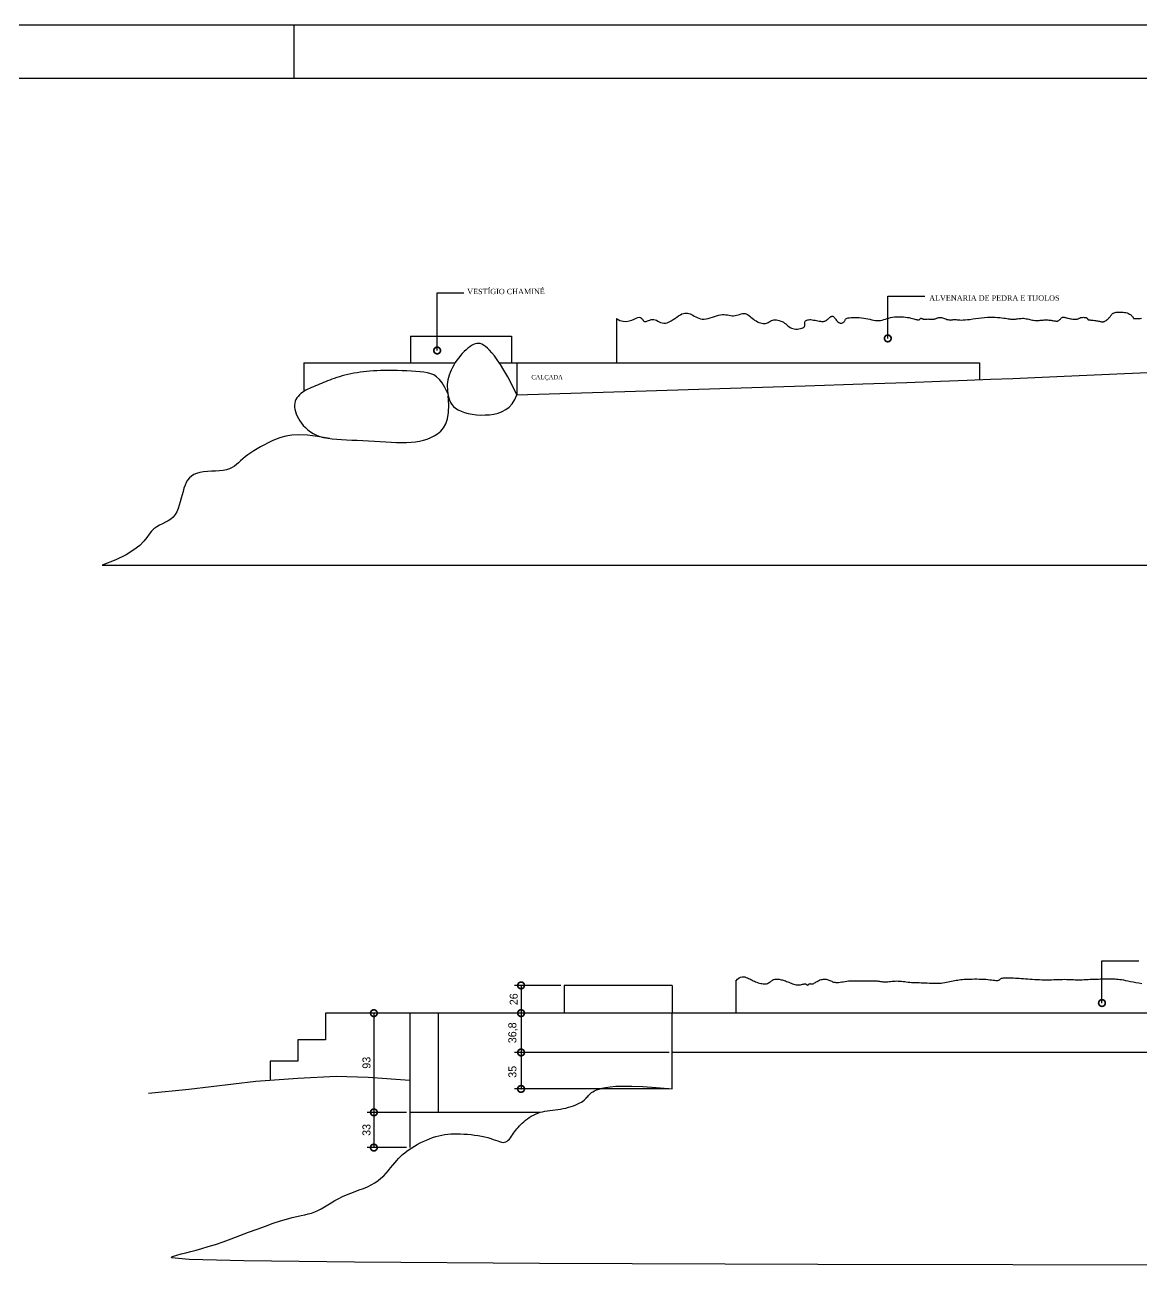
# Model space of a CAD drawing. Extents: x -1402 to -561, y 2245 to 2839.
# Drawn here: x -981.8 to -772.6, y 2606.8 to 2839.3 of the extents above; entities that cross this region are included whole.
import ezdxf

# ---------------------------------------------------------------- set-up
doc = ezdxf.new("R2010")
doc.units = 0
doc.layers.get('0').update_dxf_attribs({"linetype": 'CONTINUOUS'})
doc.layers.get('DEFPOINTS').update_dxf_attribs({"linetype": 'CONTINUOUS'})
for name, color, linetype in [('COTAS', 1, 'CONTINUOUS'), ('MARGEXT', 2, 'CONTINUOUS'), ('MARGINT', 6, 'CONTINUOUS'), ('PAREDE', 7, 'CONTINUOUS'), ('PASSEIO', 1, 'CONTINUOUS'), ('TEXT1', 3, 'CONTINUOUS')]:
    doc.layers.add(name, color=color, linetype=linetype)
doc.dimstyles.get("Standard").update_dxf_attribs({"dimscale": 0, "dimtxt": 1.5, "dimasz": 2.5, "dimexe": 1.25, "dimexo": 0.625, "dimtad": 1, "dimdec": 1, "dimlfac": 5, "dimdsep": 46, "dimlunit": 6, "dimtxsty": 'STANDARD', "dimblk1": 'DOTSMALL', "dimblk2": 'DOTSMALL', "dimsah": 1, "dimcen": 2.5, "dimadec": 0, "dimazin": 0, "dimtfac": 1, "dimtdec": 1, "dimtmove": 0, "dimatfit": 3, "dimldrblk": 'DOTSMALL', "dimfxl": 1, "dimtolj": 1, "dimtzin": 0, "dimarcsym": 0})

# ---------------------------------------------------------------- blocks, each defined once
blk = doc.blocks.new('_DOTSMALL')
at = {"color": 0, "linetype": 'ByBlock', "const_width": 0.5}
blk.add_lwpolyline([(-0.0625, 0, 1), (0.0625, 0, 1)], format="xyb", close=True, dxfattribs=at)
blk = doc.blocks.new('*D77')
at = {"color": 0, "linetype": 'ByBlock'}
for p, q in [((-851.47, 2730.58), (-860.15, 2730.58)), ((-858.9, 2730.58), (-858.9, 2725.38)), ((-851.47, 2725.38), (-860.15, 2725.38))]:
    blk.add_line(p, q, dxfattribs=at)
at = {"layer": 'DEFPOINTS', "color": 0, "linetype": 'ByBlock'}
for p in [(-850.85, 2730.58), (-858.9, 2725.38), (-850.85, 2725.38)]:
    blk.add_point(p, dxfattribs=at)
at = {"color": 0, "linetype": 'ByBlock', "xscale": 2.5, "yscale": 2.5, "zscale": 2.5}
for p, rotation in [((-858.9, 2730.58), 90), ((-858.9, 2725.38), 270)]:
    blk.add_blockref('_DOTSMALL', p, dxfattribs=dict(at, rotation=rotation))
at = {"color": 0, "linetype": 'ByBlock', "insert": (-860.27, 2727.98), "char_height": 1.5, "attachment_point": 5, "rotation": 90}
blk.add_mtext('\\A1;26', dxfattribs=at)
blk = doc.blocks.new('*D78')
at = {"color": 0, "linetype": 'ByBlock'}
for p, q in [((-851.47, 2725.38), (-860.15, 2725.38)), ((-858.9, 2725.38), (-858.9, 2718.01)), ((-831.17, 2718.01), (-860.15, 2718.01))]:
    blk.add_line(p, q, dxfattribs=at)
at = {"layer": 'DEFPOINTS', "color": 0, "linetype": 'ByBlock'}
for p in [(-850.85, 2725.38), (-858.9, 2718.01), (-830.55, 2718.01)]:
    blk.add_point(p, dxfattribs=at)
at = {"color": 0, "linetype": 'ByBlock', "xscale": 2.5, "yscale": 2.5, "zscale": 2.5}
for p, rotation in [((-858.9, 2725.38), 90), ((-858.9, 2718.01), 270)]:
    blk.add_blockref('_DOTSMALL', p, dxfattribs=dict(at, rotation=rotation))
at = {"color": 0, "linetype": 'ByBlock', "insert": (-860.4, 2721.69), "char_height": 1.5, "attachment_point": 5, "rotation": 90}
blk.add_mtext('\\A1;36,8', dxfattribs=at)
blk = doc.blocks.new('*D82')
at = {"color": 0, "linetype": 'ByBlock'}
for p, q in [((-880.37, 2725.38), (-887.74, 2725.38)), ((-886.49, 2725.38), (-886.49, 2706.78)), ((-880.37, 2706.78), (-887.74, 2706.78))]:
    blk.add_line(p, q, dxfattribs=at)
at = {"layer": 'DEFPOINTS', "color": 0, "linetype": 'ByBlock'}
for p in [(-879.75, 2725.38), (-886.49, 2706.78), (-879.75, 2706.78)]:
    blk.add_point(p, dxfattribs=at)
at = {"color": 0, "linetype": 'ByBlock', "xscale": 2.5, "yscale": 2.5, "zscale": 2.5}
for p, rotation in [((-886.49, 2725.38), 90), ((-886.49, 2706.78), 270)]:
    blk.add_blockref('_DOTSMALL', p, dxfattribs=dict(at, rotation=rotation))
at = {"color": 0, "linetype": 'ByBlock', "insert": (-887.87, 2716.08), "char_height": 1.5, "attachment_point": 5, "rotation": 90}
blk.add_mtext('\\A1;93', dxfattribs=at)
blk = doc.blocks.new('*D83')
at = {"color": 0, "linetype": 'ByBlock'}
for p, q in [((-880.37, 2706.78), (-887.74, 2706.78)), ((-886.49, 2706.78), (-886.49, 2700.18)), ((-880.37, 2700.18), (-887.74, 2700.18))]:
    blk.add_line(p, q, dxfattribs=at)
at = {"layer": 'DEFPOINTS', "color": 0, "linetype": 'ByBlock'}
for p in [(-879.75, 2706.78), (-886.49, 2700.18), (-879.75, 2700.18)]:
    blk.add_point(p, dxfattribs=at)
at = {"color": 0, "linetype": 'ByBlock', "xscale": 2.5, "yscale": 2.5, "zscale": 2.5}
for p, rotation in [((-886.49, 2706.78), 90), ((-886.49, 2700.18), 270)]:
    blk.add_blockref('_DOTSMALL', p, dxfattribs=dict(at, rotation=rotation))
at = {"color": 0, "linetype": 'ByBlock', "insert": (-887.87, 2703.48), "char_height": 1.5, "attachment_point": 5, "rotation": 90}
blk.add_mtext('\\A1;33', dxfattribs=at)

msp = doc.modelspace()

# ---------------------------------------------------------------- linework, layer by layer
at = {"layer": 'COTAS', "linetype": 'ByBlock'}
for p, q in [((-861.075, 2646.638), (-890.047, 2646.638)), ((-888.797, 2646.638), (-888.797, 2639.806)), ((-861.075, 2639.806), (-890.047, 2639.806))]:
    msp.add_line(p, q, dxfattribs=at)
at = {"layer": 'COTAS', "color": 4}
msp.add_lwpolyline([(-860.45, 2646.638), (-860.45, 2654.006)], dxfattribs=at)
at = {"layer": 'COTAS', "linetype": 'ByBlock'}
msp.add_point((-888.797, 2639.806), dxfattribs=at)
at = {"layer": 'DEFPOINTS', "color": 0, "linetype": 'ByBlock'}
for p in [(-860.45, 2646.638), (-860.45, 2639.806)]:
    msp.add_point(p, dxfattribs=at)
at = {"layer": 'MARGEXT'}
for p, q in [((-1402.319, 2839.286), (-561.319, 2839.286)), ((-931.319, 2829.286), (-931.319, 2839.286))]:
    msp.add_line(p, q, dxfattribs=at)
at = {"layer": 'MARGINT'}
msp.add_line((-1377.319, 2829.286), (-571.319, 2829.286), dxfattribs=at)
at = {"layer": 'PAREDE', "color": 5}
for p, q in [((-870.909, 2784.244), (-870.909, 2775.944)), ((-860.45, 2659.206), (-880.75, 2659.206))]:
    msp.add_line(p, q, dxfattribs=at)
at = {"layer": 'PAREDE', "color": 4}
for p, q in [((-909.65, 2654.006), (-909.65, 2628.806)), ((-904.35, 2654.006), (-904.35, 2635.406))]:
    msp.add_line(p, q, dxfattribs=at)
at = {"layer": 'PAREDE', "color": 3}
for p, q in [((-930.628, 2641.73), (-938.518, 2641.167)), ((-923.489, 2642.105), (-930.628, 2641.73)), ((-917.478, 2641.917), (-923.489, 2642.105)), ((-909.65, 2641.355), (-917.478, 2641.917)), ((-951.105, 2639.666), (-958.62, 2638.915)), ((-938.518, 2641.167), (-951.105, 2639.666))]:
    msp.add_line(p, q, dxfattribs=at)
at = {"layer": 'PAREDE', "color": 5}
for points in [[(-870.909, 2784.244), (-870.278, 2783.878), (-869.672, 2783.706), (-869.098, 2783.688), (-868.562, 2783.781), (-868.068, 2783.943), (-867.623, 2784.133), (-867.233, 2784.309), (-866.904, 2784.429), (-866.638, 2784.461), (-866.427, 2784.417), (-866.259, 2784.316), (-866.122, 2784.179), (-866.005, 2784.026), (-865.895, 2783.878), (-865.782, 2783.756), (-865.653, 2783.679), (-865.499, 2783.663), (-865.321, 2783.697), (-865.123, 2783.765), (-864.908, 2783.851), (-864.679, 2783.939), (-864.439, 2784.013), (-864.193, 2784.057), (-863.943, 2784.054), (-863.693, 2783.994), (-863.44, 2783.89), (-863.182, 2783.76), (-862.917, 2783.622), (-862.642, 2783.493), (-862.354, 2783.392), (-862.053, 2783.337), (-861.734, 2783.346), (-861.396, 2783.431), (-861.045, 2783.581), (-860.685, 2783.781), (-860.321, 2784.012), (-859.959, 2784.259), (-859.605, 2784.505), (-859.264, 2784.734), (-858.94, 2784.928), (-858.638, 2785.075), (-858.356, 2785.175), (-858.09, 2785.231), (-857.835, 2785.246), (-857.588, 2785.224), (-857.345, 2785.169), (-857.102, 2785.083), (-856.855, 2784.97), (-856.601, 2784.835), (-856.337, 2784.687), (-856.063, 2784.536), (-855.776, 2784.392), (-855.476, 2784.266), (-855.161, 2784.168), (-854.829, 2784.107), (-854.478, 2784.095), (-854.11, 2784.138), (-853.727, 2784.226), (-853.334, 2784.345), (-852.936, 2784.483), (-852.539, 2784.625), (-852.147, 2784.759), (-851.765, 2784.871), (-851.397, 2784.947), (-851.049, 2784.978), (-850.718, 2784.971), (-850.402, 2784.937), (-850.098, 2784.888), (-849.803, 2784.833), (-849.515, 2784.785), (-849.232, 2784.755), (-848.951, 2784.752), (-848.669, 2784.786), (-848.388, 2784.847), (-848.11, 2784.925), (-847.836, 2785.008), (-847.567, 2785.083), (-847.305, 2785.141), (-847.053, 2785.169), (-846.811, 2785.155), (-846.58, 2785.092), (-846.358, 2784.985), (-846.141, 2784.843), (-845.926, 2784.676), (-845.709, 2784.491), (-845.487, 2784.299), (-845.256, 2784.109), (-845.014, 2783.929), (-844.756, 2783.767), (-844.489, 2783.626), (-844.217, 2783.508), (-843.945, 2783.413), (-843.679, 2783.344), (-843.424, 2783.302), (-843.186, 2783.288), (-842.97, 2783.304), (-842.78, 2783.35), (-842.609, 2783.419), (-842.453, 2783.505), (-842.303, 2783.601), (-842.154, 2783.698), (-841.997, 2783.79), (-841.827, 2783.87), (-841.636, 2783.929), (-841.42, 2783.962), (-841.183, 2783.969), (-840.93, 2783.951), (-840.667, 2783.908), (-840.4, 2783.842), (-840.135, 2783.753), (-839.878, 2783.643), (-839.635, 2783.512), (-839.409, 2783.363), (-839.197, 2783.201), (-838.993, 2783.034), (-838.79, 2782.867), (-838.584, 2782.708), (-838.368, 2782.564), (-838.137, 2782.441), (-837.883, 2782.346), (-837.606, 2782.285), (-837.311, 2782.256), (-837.011, 2782.257), (-836.716, 2782.284), (-836.436, 2782.334), (-836.183, 2782.405), (-835.967, 2782.493), (-835.799, 2782.596), (-835.685, 2782.711), (-835.62, 2782.834), (-835.59, 2782.964), (-835.585, 2783.096), (-835.594, 2783.228), (-835.605, 2783.358), (-835.608, 2783.481), (-835.59, 2783.596), (-835.544, 2783.699), (-835.467, 2783.79), (-835.362, 2783.867), (-835.231, 2783.929), (-835.073, 2783.976), (-834.892, 2784.006), (-834.689, 2784.018), (-834.464, 2784.012), (-834.221, 2783.988), (-833.964, 2783.948), (-833.699, 2783.899), (-833.432, 2783.846), (-833.17, 2783.792), (-832.916, 2783.743), (-832.679, 2783.704), (-832.463, 2783.679), (-832.273, 2783.673), (-832.107, 2783.684), (-831.961, 2783.711), (-831.832, 2783.752), (-831.717, 2783.804), (-831.613, 2783.866), (-831.515, 2783.936), (-831.421, 2784.012), (-831.327, 2784.092), (-831.234, 2784.174), (-831.141, 2784.255), (-831.051, 2784.335), (-830.962, 2784.411), (-830.875, 2784.481), (-830.792, 2784.543), (-830.712, 2784.595), (-830.635, 2784.636), (-830.561, 2784.663), (-830.488, 2784.674), (-830.415, 2784.668), (-830.339, 2784.642), (-830.26, 2784.595), (-830.176, 2784.525), (-830.086, 2784.429), (-829.989, 2784.307), (-829.884, 2784.166), (-829.772, 2784.015), (-829.654, 2783.861), (-829.53, 2783.713), (-829.4, 2783.579), (-829.266, 2783.468), (-829.127, 2783.387), (-828.985, 2783.344), (-828.843, 2783.334), (-828.703, 2783.354), (-828.57, 2783.398), (-828.446, 2783.461), (-828.336, 2783.54), (-828.242, 2783.628), (-828.168, 2783.721), (-828.116, 2783.814), (-828.076, 2783.906), (-828.038, 2783.995), (-827.991, 2784.08), (-827.925, 2784.159), (-827.828, 2784.23), (-827.691, 2784.293), (-827.501, 2784.345), (-827.253, 2784.386), (-826.951, 2784.415), (-826.607, 2784.431), (-826.229, 2784.434), (-825.828, 2784.423), (-825.414, 2784.398), (-824.995, 2784.358), (-824.582, 2784.304), (-824.184, 2784.234), (-823.799, 2784.156), (-823.429, 2784.075), (-823.071, 2783.997), (-822.725, 2783.928), (-822.39, 2783.876), (-822.064, 2783.846), (-821.747, 2783.846), (-821.438, 2783.878), (-821.132, 2783.937), (-820.827, 2784.018), (-820.517, 2784.111), (-820.2, 2784.21), (-819.871, 2784.308), (-819.526, 2784.397), (-819.162, 2784.47), (-818.776, 2784.521), (-818.374, 2784.551), (-817.964, 2784.561), (-817.551, 2784.554), (-817.145, 2784.53), (-816.752, 2784.494), (-816.38, 2784.445), (-816.035, 2784.387), (-815.724, 2784.321), (-815.446, 2784.252), (-815.199, 2784.182), (-814.982, 2784.116), (-814.792, 2784.058), (-814.628, 2784.012), (-814.487, 2783.982), (-814.367, 2783.971), (-814.267, 2783.981), (-814.183, 2784.01), (-814.113, 2784.052), (-814.054, 2784.101), (-814.003, 2784.152), (-813.957, 2784.199), (-813.912, 2784.238), (-813.867, 2784.262), (-813.818, 2784.269), (-813.765, 2784.259), (-813.708, 2784.239), (-813.648, 2784.21), (-813.583, 2784.177), (-813.515, 2784.145), (-813.442, 2784.116), (-813.366, 2784.095), (-813.286, 2784.085), (-813.201, 2784.084), (-813.11, 2784.09), (-813.012, 2784.101), (-812.906, 2784.113), (-812.792, 2784.125), (-812.667, 2784.134), (-812.532, 2784.137), (-812.386, 2784.134), (-812.231, 2784.125), (-812.071, 2784.115), (-811.907, 2784.106), (-811.743, 2784.101), (-811.582, 2784.102), (-811.428, 2784.113), (-811.281, 2784.137), (-811.146, 2784.175), (-811.018, 2784.224), (-810.894, 2784.277), (-810.771, 2784.33), (-810.643, 2784.377), (-810.507, 2784.412), (-810.36, 2784.431), (-810.197, 2784.429), (-810.016, 2784.4), (-809.821, 2784.351), (-809.615, 2784.287), (-809.405, 2784.215), (-809.195, 2784.141), (-808.989, 2784.071), (-808.794, 2784.012), (-808.613, 2783.971), (-808.45, 2783.95), (-808.303, 2783.948), (-808.167, 2783.96), (-808.04, 2783.981), (-807.916, 2784.005), (-807.792, 2784.029), (-807.664, 2784.047), (-807.529, 2784.054), (-807.381, 2784.047), (-807.217, 2784.029), (-807.03, 2784.005), (-806.815, 2783.981), (-806.567, 2783.96), (-806.28, 2783.948), (-805.949, 2783.95), (-805.569, 2783.971), (-805.137, 2784.012), (-804.66, 2784.072), (-804.147, 2784.143), (-803.609, 2784.22), (-803.056, 2784.298), (-802.497, 2784.369), (-801.941, 2784.428), (-801.4, 2784.47), (-800.88, 2784.49), (-800.385, 2784.49), (-799.917, 2784.474), (-799.476, 2784.444), (-799.065, 2784.405), (-798.685, 2784.359), (-798.337, 2784.31), (-798.022, 2784.262), (-797.742, 2784.217), (-797.491, 2784.177), (-797.265, 2784.143), (-797.058, 2784.116), (-796.864, 2784.097), (-796.679, 2784.086), (-796.497, 2784.086), (-796.313, 2784.095), (-796.121, 2784.116), (-795.922, 2784.145), (-795.717, 2784.177), (-795.505, 2784.21), (-795.287, 2784.239), (-795.064, 2784.259), (-794.836, 2784.269), (-794.603, 2784.262), (-794.367, 2784.237), (-794.128, 2784.198), (-793.888, 2784.147), (-793.649, 2784.09), (-793.412, 2784.031), (-793.178, 2783.975), (-792.949, 2783.926), (-792.727, 2783.887), (-792.512, 2783.863), (-792.303, 2783.853), (-792.101, 2783.853), (-791.903, 2783.861), (-791.71, 2783.875), (-791.519, 2783.893), (-791.33, 2783.912), (-791.142, 2783.929), (-790.955, 2783.943), (-790.768, 2783.952), (-790.584, 2783.958), (-790.402, 2783.96), (-790.224, 2783.958), (-790.052, 2783.952), (-789.885, 2783.943), (-789.725, 2783.929), (-789.572, 2783.911), (-789.427, 2783.891), (-789.289, 2783.869), (-789.157, 2783.846), (-789.03, 2783.822), (-788.91, 2783.8), (-788.794, 2783.78), (-788.682, 2783.762), (-788.575, 2783.749), (-788.471, 2783.741), (-788.371, 2783.74), (-788.276, 2783.747), (-788.184, 2783.764), (-788.096, 2783.792), (-788.012, 2783.832), (-787.932, 2783.887), (-787.855, 2783.957), (-787.781, 2784.037), (-787.708, 2784.123), (-787.635, 2784.21), (-787.559, 2784.293), (-787.48, 2784.367), (-787.396, 2784.428), (-787.306, 2784.47), (-787.208, 2784.49), (-787.102, 2784.49), (-786.985, 2784.474), (-786.858, 2784.444), (-786.719, 2784.405), (-786.567, 2784.359), (-786.402, 2784.31), (-786.222, 2784.262), (-786.028, 2784.217), (-785.823, 2784.177), (-785.613, 2784.143), (-785.404, 2784.116), (-785.201, 2784.097), (-785.008, 2784.086), (-784.833, 2784.086), (-784.679, 2784.095), (-784.551, 2784.117), (-784.445, 2784.147), (-784.354, 2784.184), (-784.273, 2784.226), (-784.196, 2784.269), (-784.117, 2784.312), (-784.03, 2784.352), (-783.929, 2784.387), (-783.811, 2784.414), (-783.678, 2784.434), (-783.537, 2784.446), (-783.392, 2784.449), (-783.249, 2784.446), (-783.114, 2784.434), (-782.991, 2784.414), (-782.886, 2784.387), (-782.804, 2784.352), (-782.741, 2784.312), (-782.693, 2784.267), (-782.657, 2784.22), (-782.629, 2784.174), (-782.605, 2784.129), (-782.581, 2784.089), (-782.553, 2784.054), (-782.517, 2784.026), (-782.472, 2784.005), (-782.415, 2783.989), (-782.344, 2783.976), (-782.258, 2783.965), (-782.154, 2783.954), (-782.031, 2783.943), (-781.886, 2783.929), (-781.719, 2783.911), (-781.534, 2783.89), (-781.338, 2783.867), (-781.135, 2783.84), (-780.933, 2783.812), (-780.737, 2783.782), (-780.552, 2783.752), (-780.385, 2783.721), (-780.239, 2783.69), (-780.114, 2783.661), (-780.004, 2783.636), (-779.905, 2783.617), (-779.815, 2783.605), (-779.728, 2783.603), (-779.641, 2783.614), (-779.551, 2783.637), (-779.453, 2783.676), (-779.35, 2783.728), (-779.243, 2783.793), (-779.134, 2783.866), (-779.025, 2783.948), (-778.918, 2784.036), (-778.814, 2784.127), (-778.717, 2784.22), (-778.627, 2784.314), (-778.544, 2784.407), (-778.466, 2784.499), (-778.394, 2784.59), (-778.325, 2784.679), (-778.26, 2784.765), (-778.196, 2784.848), (-778.133, 2784.928), (-778.07, 2785.004), (-778.002, 2785.076), (-777.926, 2785.143), (-777.836, 2785.204), (-777.729, 2785.26), (-777.6, 2785.309), (-777.444, 2785.352), (-777.258, 2785.387), (-777.038, 2785.414), (-776.791, 2785.431), (-776.525, 2785.439), (-776.246, 2785.433), (-775.964, 2785.415), (-775.686, 2785.381), (-775.42, 2785.33), (-775.173, 2785.262), (-774.952, 2785.175), (-774.757, 2785.073), (-774.588, 2784.961), (-774.443, 2784.845), (-774.322, 2784.729), (-774.223, 2784.617), (-774.145, 2784.516), (-774.089, 2784.429), (-774.051, 2784.36), (-774.026, 2784.308), (-774.009, 2784.271), (-773.995, 2784.246), (-773.976, 2784.231), (-773.948, 2784.224), (-773.904, 2784.221), (-773.838, 2784.22), (-773.747, 2784.22), (-773.63, 2784.221), (-773.49, 2784.223), (-773.328, 2784.226), (-773.146, 2784.231), (-772.947, 2784.238), (-772.733, 2784.248), (-772.504, 2784.262)], [(-909.509, 2780.944), (-909.509, 2775.944)], [(-909.509, 2780.944), (-890.609, 2780.944)], [(-890.609, 2780.944), (-890.609, 2775.944)], [(-848.55, 2660.006), (-848.238, 2660.364), (-847.94, 2660.612), (-847.654, 2660.763), (-847.38, 2660.834), (-847.117, 2660.84), (-846.863, 2660.796), (-846.618, 2660.717), (-846.382, 2660.62), (-846.153, 2660.517), (-845.929, 2660.411), (-845.708, 2660.305), (-845.49, 2660.199), (-845.271, 2660.094), (-845.051, 2659.993), (-844.827, 2659.897), (-844.598, 2659.806), (-844.362, 2659.723), (-844.122, 2659.65), (-843.881, 2659.588), (-843.643, 2659.54), (-843.41, 2659.509), (-843.185, 2659.496), (-842.973, 2659.504), (-842.775, 2659.535), (-842.595, 2659.591), (-842.43, 2659.666), (-842.277, 2659.756), (-842.135, 2659.855), (-842, 2659.957), (-841.87, 2660.058), (-841.741, 2660.152), (-841.612, 2660.233), (-841.479, 2660.296), (-841.342, 2660.343), (-841.2, 2660.375), (-841.054, 2660.392), (-840.902, 2660.397), (-840.744, 2660.391), (-840.58, 2660.374), (-840.409, 2660.349), (-840.231, 2660.316), (-840.046, 2660.276), (-839.855, 2660.229), (-839.658, 2660.174), (-839.455, 2660.113), (-839.248, 2660.044), (-839.035, 2659.967), (-838.819, 2659.884), (-838.599, 2659.794), (-838.377, 2659.7), (-838.152, 2659.608), (-837.927, 2659.521), (-837.702, 2659.442), (-837.477, 2659.377), (-837.255, 2659.329), (-837.035, 2659.303), (-836.819, 2659.3), (-836.609, 2659.317), (-836.407, 2659.347), (-836.216, 2659.385), (-836.037, 2659.425), (-835.873, 2659.461), (-835.727, 2659.487), (-835.6, 2659.496), (-835.494, 2659.487), (-835.407, 2659.46), (-835.335, 2659.423), (-835.275, 2659.38), (-835.225, 2659.338), (-835.18, 2659.3), (-835.138, 2659.274), (-835.096, 2659.264), (-835.051, 2659.274), (-835.002, 2659.301), (-834.951, 2659.34), (-834.897, 2659.385), (-834.842, 2659.432), (-834.785, 2659.477), (-834.727, 2659.512), (-834.669, 2659.535), (-834.611, 2659.542), (-834.551, 2659.535), (-834.487, 2659.522), (-834.417, 2659.506), (-834.341, 2659.494), (-834.255, 2659.492), (-834.158, 2659.503), (-834.049, 2659.535), (-833.925, 2659.591), (-833.789, 2659.666), (-833.64, 2659.756), (-833.482, 2659.855), (-833.314, 2659.957), (-833.138, 2660.058), (-832.956, 2660.152), (-832.769, 2660.233), (-832.578, 2660.296), (-832.385, 2660.342), (-832.191, 2660.371), (-831.998, 2660.383), (-831.806, 2660.378), (-831.618, 2660.358), (-831.434, 2660.322), (-831.256, 2660.271), (-831.085, 2660.207), (-830.917, 2660.133), (-830.749, 2660.054), (-830.578, 2659.976), (-830.399, 2659.903), (-830.209, 2659.841), (-830.005, 2659.794), (-829.783, 2659.768), (-829.539, 2659.765), (-829.277, 2659.783), (-828.996, 2659.816), (-828.701, 2659.86), (-828.394, 2659.909), (-828.075, 2659.958), (-827.749, 2660.003), (-827.417, 2660.039), (-827.081, 2660.061), (-826.742, 2660.072), (-826.401, 2660.073), (-826.059, 2660.068), (-825.718, 2660.059), (-825.377, 2660.05), (-825.038, 2660.042), (-824.702, 2660.039), (-824.37, 2660.042), (-824.043, 2660.05), (-823.723, 2660.061), (-823.412, 2660.073), (-823.113, 2660.082), (-822.826, 2660.088), (-822.553, 2660.087), (-822.297, 2660.078), (-822.058, 2660.058), (-821.834, 2660.031), (-821.619, 2659.999), (-821.41, 2659.966), (-821.203, 2659.935), (-820.994, 2659.909), (-820.778, 2659.891), (-820.552, 2659.884), (-820.312, 2659.891), (-820.06, 2659.908), (-819.797, 2659.933), (-819.524, 2659.961), (-819.245, 2659.99), (-818.959, 2660.015), (-818.671, 2660.032), (-818.38, 2660.039), (-818.089, 2660.032), (-817.797, 2660.013), (-817.501, 2659.986), (-817.202, 2659.952), (-816.897, 2659.914), (-816.586, 2659.875), (-816.266, 2659.839), (-815.937, 2659.806), (-815.597, 2659.781), (-815.248, 2659.761), (-814.89, 2659.746), (-814.526, 2659.734), (-814.156, 2659.724), (-813.782, 2659.714), (-813.406, 2659.703), (-813.028, 2659.69), (-812.65, 2659.674), (-812.273, 2659.657), (-811.898, 2659.64), (-811.525, 2659.627), (-811.156, 2659.619), (-810.792, 2659.619), (-810.433, 2659.629), (-810.08, 2659.651), (-809.735, 2659.687), (-809.397, 2659.735), (-809.066, 2659.792), (-808.742, 2659.855), (-808.426, 2659.922), (-808.117, 2659.989), (-807.815, 2660.055), (-807.521, 2660.116), (-807.233, 2660.171), (-806.947, 2660.219), (-806.66, 2660.26), (-806.367, 2660.295), (-806.063, 2660.326), (-805.743, 2660.351), (-805.403, 2660.371), (-805.039, 2660.387), (-804.647, 2660.4), (-804.233, 2660.409), (-803.804, 2660.413), (-803.366, 2660.412), (-802.926, 2660.405), (-802.492, 2660.393), (-802.069, 2660.374), (-801.664, 2660.349), (-801.285, 2660.317), (-800.932, 2660.28), (-800.607, 2660.243), (-800.312, 2660.208), (-800.048, 2660.179), (-799.816, 2660.158), (-799.617, 2660.149), (-799.454, 2660.155), (-799.325, 2660.178), (-799.224, 2660.216), (-799.142, 2660.264), (-799.071, 2660.32), (-799.001, 2660.379), (-798.925, 2660.438), (-798.833, 2660.494), (-798.717, 2660.542), (-798.57, 2660.581), (-798.393, 2660.609), (-798.187, 2660.628), (-797.956, 2660.639), (-797.701, 2660.643), (-797.424, 2660.641), (-797.129, 2660.632), (-796.816, 2660.62), (-796.489, 2660.604), (-796.148, 2660.584), (-795.793, 2660.562), (-795.425, 2660.538), (-795.044, 2660.511), (-794.651, 2660.484), (-794.246, 2660.455), (-793.83, 2660.426), (-793.403, 2660.397), (-792.967, 2660.369), (-792.524, 2660.343), (-792.075, 2660.32), (-791.623, 2660.3), (-791.169, 2660.285), (-790.714, 2660.275), (-790.262, 2660.271), (-789.813, 2660.275), (-789.37, 2660.283), (-788.934, 2660.296), (-788.507, 2660.31), (-788.091, 2660.324), (-787.688, 2660.337), (-787.299, 2660.345), (-786.927, 2660.349), (-786.572, 2660.345), (-786.231, 2660.337), (-785.901, 2660.324), (-785.579, 2660.31), (-785.26, 2660.296), (-784.941, 2660.283), (-784.619, 2660.275), (-784.289, 2660.271), (-783.95, 2660.275), (-783.6, 2660.284), (-783.241, 2660.298), (-782.874, 2660.315), (-782.499, 2660.334), (-782.119, 2660.353), (-781.733, 2660.371), (-781.342, 2660.387), (-780.948, 2660.4), (-780.553, 2660.41), (-780.162, 2660.417), (-779.776, 2660.421), (-779.399, 2660.424), (-779.035, 2660.426), (-778.686, 2660.426), (-778.355, 2660.426), (-778.045, 2660.426), (-777.75, 2660.423), (-777.461, 2660.416), (-777.173, 2660.402), (-776.877, 2660.379), (-776.567, 2660.345), (-776.235, 2660.296), (-775.873, 2660.233), (-775.477, 2660.152), (-775.047, 2660.058), (-774.583, 2659.957), (-774.089, 2659.855), (-773.566, 2659.756), (-773.015, 2659.666), (-772.439, 2659.591)], [(-880.75, 2659.206), (-880.75, 2654.006)], [(-860.45, 2659.206), (-860.45, 2654.006)], [(-848.55, 2660.006), (-848.55, 2654.006)]]:
    msp.add_lwpolyline(points, dxfattribs=at)
at = {"layer": 'PAREDE', "color": 3}
for points in [[(-889.609, 2769.944), (-890.497, 2771.74), (-891.299, 2773.268), (-892.021, 2774.555), (-892.672, 2775.628), (-893.259, 2776.512), (-893.788, 2777.235), (-894.266, 2777.823), (-894.701, 2778.301), (-895.1, 2778.693), (-895.469, 2779.006), (-895.815, 2779.244), (-896.142, 2779.412), (-896.458, 2779.513), (-896.768, 2779.551), (-897.079, 2779.53), (-897.396, 2779.454), (-897.724, 2779.328), (-898.063, 2779.153), (-898.409, 2778.934), (-898.76, 2778.674), (-899.113, 2778.376), (-899.466, 2778.042), (-899.815, 2777.677), (-900.158, 2777.283), (-900.493, 2776.864), (-900.816, 2776.424), (-901.122, 2775.969), (-901.409, 2775.502), (-901.673, 2775.029), (-901.91, 2774.554), (-902.115, 2774.083), (-902.287, 2773.619), (-902.421, 2773.167), (-902.519, 2772.726), (-902.585, 2772.293), (-902.621, 2771.866), (-902.629, 2771.444), (-902.611, 2771.024), (-902.572, 2770.604), (-902.513, 2770.181), (-902.435, 2769.756), (-902.331, 2769.332), (-902.19, 2768.914), (-902.004, 2768.508), (-901.762, 2768.119), (-901.456, 2767.752), (-901.075, 2767.412), (-900.611, 2767.106), (-900.057, 2766.837), (-899.423, 2766.608), (-898.723, 2766.422), (-897.97, 2766.28), (-897.178, 2766.185), (-896.36, 2766.139), (-895.53, 2766.143), (-894.701, 2766.201), (-893.887, 2766.316), (-893.1, 2766.501), (-892.351, 2766.772), (-891.653, 2767.144), (-891.018, 2767.632), (-890.458, 2768.251), (-889.984, 2769.016), (-889.609, 2769.944)], [(-902.513, 2770.181), (-903.072, 2771.289), (-903.602, 2772.158), (-904.119, 2772.819), (-904.636, 2773.305), (-905.168, 2773.648), (-905.729, 2773.88), (-906.334, 2774.033), (-906.996, 2774.139), (-907.726, 2774.225), (-908.513, 2774.297), (-909.343, 2774.356), (-910.2, 2774.402), (-911.07, 2774.437), (-911.938, 2774.461), (-912.789, 2774.474), (-913.608, 2774.479), (-914.384, 2774.474), (-915.118, 2774.461), (-915.816, 2774.438), (-916.484, 2774.405), (-917.126, 2774.362), (-917.747, 2774.307), (-918.354, 2774.241), (-918.952, 2774.162), (-919.544, 2774.071), (-920.128, 2773.968), (-920.704, 2773.855), (-921.267, 2773.732), (-921.815, 2773.601), (-922.346, 2773.462), (-922.857, 2773.317), (-923.344, 2773.167), (-923.808, 2773.012), (-924.249, 2772.854), (-924.671, 2772.695), (-925.077, 2772.534), (-925.47, 2772.373), (-925.854, 2772.213), (-926.231, 2772.055), (-926.605, 2771.9), (-926.978, 2771.749), (-927.35, 2771.6), (-927.719, 2771.45), (-928.082, 2771.295), (-928.44, 2771.135), (-928.789, 2770.965), (-929.129, 2770.784), (-929.458, 2770.589), (-929.773, 2770.376), (-930.071, 2770.147), (-930.347, 2769.899), (-930.596, 2769.633), (-930.813, 2769.348), (-930.993, 2769.043), (-931.131, 2768.718), (-931.224, 2768.372), (-931.267, 2768.006), (-931.26, 2767.621), (-931.206, 2767.22), (-931.105, 2766.806), (-930.96, 2766.381), (-930.772, 2765.949), (-930.542, 2765.511), (-930.273, 2765.07), (-929.965, 2764.63), (-929.616, 2764.197), (-929.223, 2763.778), (-928.784, 2763.379), (-928.297, 2763.008), (-927.758, 2762.672), (-927.164, 2762.377), (-926.514, 2762.13), (-925.806, 2761.936), (-925.042, 2761.788), (-924.226, 2761.678), (-923.361, 2761.598), (-922.452, 2761.54), (-921.503, 2761.494), (-920.516, 2761.452), (-919.495, 2761.406), (-918.446, 2761.35), (-917.378, 2761.285), (-916.301, 2761.218), (-915.227, 2761.152), (-914.165, 2761.092), (-913.127, 2761.044), (-912.122, 2761.011), (-911.163, 2760.999), (-910.255, 2761.013), (-909.399, 2761.056), (-908.589, 2761.135), (-907.82, 2761.253), (-907.088, 2761.416), (-906.39, 2761.629), (-905.719, 2761.895), (-905.072, 2762.22), (-904.448, 2762.614), (-903.865, 2763.101), (-903.345, 2763.715), (-902.908, 2764.485), (-902.577, 2765.444), (-902.374, 2766.621), (-902.319, 2768.048), (-902.435, 2769.756)]]:
    msp.add_lwpolyline(points, dxfattribs=at)
at = {"layer": 'PAREDE'}
for points in [[(-860.45, 2639.806), (-860.45, 2646.638)], [(-713.521, 2646.638), (-860.45, 2646.638)], [(-760.084, 2606.76), (-833.164, 2606.884), (-885.314, 2607.071), (-920.019, 2607.305), (-940.766, 2607.571), (-951.043, 2607.854), (-954.336, 2608.137), (-954.131, 2608.404), (-953.331, 2608.646), (-952.505, 2608.872), (-951.636, 2609.094), (-950.709, 2609.329), (-949.708, 2609.589), (-948.617, 2609.888), (-947.421, 2610.242), (-946.102, 2610.664), (-944.656, 2611.163), (-943.111, 2611.721), (-941.505, 2612.316), (-939.877, 2612.925), (-938.266, 2613.526), (-936.71, 2614.096), (-935.247, 2614.613), (-933.916, 2615.054), (-932.745, 2615.403), (-931.722, 2615.673), (-930.826, 2615.884), (-930.034, 2616.056), (-929.325, 2616.209), (-928.676, 2616.362), (-928.065, 2616.536), (-927.471, 2616.751), (-926.874, 2617.02), (-926.269, 2617.339), (-925.651, 2617.694), (-925.018, 2618.075), (-924.365, 2618.469), (-923.689, 2618.866), (-922.988, 2619.253), (-922.257, 2619.618), (-921.495, 2619.955), (-920.712, 2620.268), (-919.92, 2620.567), (-919.129, 2620.862), (-918.353, 2621.163), (-917.601, 2621.478), (-916.887, 2621.819), (-916.222, 2622.193), (-915.614, 2622.609), (-915.059, 2623.059), (-914.552, 2623.533), (-914.084, 2624.023), (-913.65, 2624.519), (-913.243, 2625.012), (-912.855, 2625.491), (-912.48, 2625.948), (-912.112, 2626.376), (-911.745, 2626.775), (-911.374, 2627.149), (-910.994, 2627.503), (-910.6, 2627.84), (-910.186, 2628.164), (-909.749, 2628.478), (-909.282, 2628.787), (-908.782, 2629.092), (-908.254, 2629.393), (-907.703, 2629.683), (-907.134, 2629.961), (-906.555, 2630.222), (-905.969, 2630.462), (-905.384, 2630.677), (-904.805, 2630.864), (-904.236, 2631.021), (-903.673, 2631.147), (-903.113, 2631.245), (-902.55, 2631.317), (-901.978, 2631.364), (-901.394, 2631.39), (-900.793, 2631.395), (-900.168, 2631.381), (-899.519, 2631.351), (-898.852, 2631.305), (-898.176, 2631.241), (-897.502, 2631.162), (-896.839, 2631.066), (-896.197, 2630.953), (-895.585, 2630.824), (-895.012, 2630.679), (-894.487, 2630.519), (-894.008, 2630.353), (-893.572, 2630.19), (-893.174, 2630.043), (-892.812, 2629.92), (-892.483, 2629.831), (-892.182, 2629.789), (-891.907, 2629.801), (-891.654, 2629.877), (-891.419, 2630.009), (-891.2, 2630.189), (-890.992, 2630.408), (-890.792, 2630.658), (-890.597, 2630.929), (-890.404, 2631.212), (-890.208, 2631.498), (-890.007, 2631.781), (-889.799, 2632.059), (-889.581, 2632.333), (-889.351, 2632.603), (-889.108, 2632.871), (-888.849, 2633.136), (-888.572, 2633.4), (-888.275, 2633.664), (-887.956, 2633.926), (-887.617, 2634.185), (-887.259, 2634.435), (-886.883, 2634.673), (-886.491, 2634.895), (-886.083, 2635.096), (-885.662, 2635.272), (-885.228, 2635.419), (-884.783, 2635.536), (-884.328, 2635.626), (-883.863, 2635.697), (-883.39, 2635.756), (-882.908, 2635.809), (-882.418, 2635.864), (-881.922, 2635.927), (-881.42, 2636.005), (-880.913, 2636.103), (-880.407, 2636.22), (-879.91, 2636.354), (-879.428, 2636.502), (-878.967, 2636.661), (-878.536, 2636.828), (-878.14, 2637), (-877.787, 2637.175), (-877.481, 2637.351), (-877.218, 2637.526), (-876.99, 2637.702), (-876.791, 2637.877), (-876.614, 2638.053), (-876.452, 2638.228), (-876.299, 2638.404), (-876.147, 2638.58), (-875.988, 2638.755), (-875.811, 2638.93), (-875.602, 2639.103), (-875.348, 2639.275), (-875.037, 2639.443), (-874.655, 2639.608), (-874.19, 2639.769), (-873.627, 2639.926), (-872.948, 2640.074), (-872.103, 2640.204), (-871.037, 2640.3), (-869.695, 2640.35), (-868.021, 2640.339), (-865.959, 2640.254), (-863.454, 2640.081), (-860.45, 2639.806)]]:
    msp.add_lwpolyline(points, dxfattribs=at)
at = {"layer": 'PASSEIO', "color": 4}
for p, q in [((-691.55, 2654.006), (-925.45, 2654.006)), ((-925.45, 2649.006), (-930.65, 2649.006)), ((-930.65, 2645.006), (-935.85, 2645.006)), ((-885.267, 2635.406), (-909.65, 2635.406))]:
    msp.add_line(p, q, dxfattribs=at)
for points in [[(-929.509, 2775.944), (-901.138, 2775.944)], [(-929.509, 2775.944), (-929.509, 2770.554)], [(-892.882, 2775.944), (-802.889, 2775.944)], [(-889.609, 2775.944), (-889.609, 2769.944)], [(-802.889, 2775.944), (-802.889, 2772.74)], [(-925.45, 2654.006), (-925.45, 2649.006)], [(-930.65, 2649.006), (-930.65, 2645.006)], [(-935.85, 2645.006), (-935.85, 2641.357)]]:
    msp.add_lwpolyline(points, dxfattribs=at)
at = {"layer": 'PASSEIO', "color": 7}
for points in [[(-889.609, 2769.944), (-867.373, 2770.63), (-849.571, 2771.187), (-835.576, 2771.632), (-824.764, 2771.985), (-816.51, 2772.263), (-810.186, 2772.485), (-805.168, 2772.67), (-800.831, 2772.837), (-796.648, 2773.001), (-792.494, 2773.168), (-788.344, 2773.34), (-784.172, 2773.521), (-779.953, 2773.712), (-775.661, 2773.917), (-771.27, 2774.138)], [(-924.703, 2761.742), (-926.961, 2762.137), (-928.861, 2762.353), (-930.451, 2762.416), (-931.781, 2762.349), (-932.897, 2762.177), (-933.85, 2761.924), (-934.687, 2761.615), (-935.457, 2761.274), (-936.2, 2760.921), (-936.919, 2760.56), (-937.612, 2760.194), (-938.273, 2759.823), (-938.899, 2759.448), (-939.484, 2759.07), (-940.025, 2758.69), (-940.517, 2758.309), (-940.96, 2757.929), (-941.367, 2757.556), (-941.755, 2757.198), (-942.142, 2756.862), (-942.545, 2756.555), (-942.982, 2756.284), (-943.468, 2756.057), (-944.022, 2755.881), (-944.655, 2755.759), (-945.35, 2755.68), (-946.086, 2755.627), (-946.842, 2755.584), (-947.595, 2755.537), (-948.323, 2755.468), (-949.005, 2755.362), (-949.619, 2755.203), (-950.148, 2754.979), (-950.597, 2754.689), (-950.976, 2754.339), (-951.294, 2753.932), (-951.562, 2753.472), (-951.79, 2752.964), (-951.987, 2752.41), (-952.163, 2751.815), (-952.329, 2751.185), (-952.495, 2750.533), (-952.669, 2749.874), (-952.863, 2749.224), (-953.086, 2748.598), (-953.348, 2748.011), (-953.659, 2747.478), (-954.029, 2747.015), (-954.464, 2746.63), (-954.951, 2746.306), (-955.475, 2746.021), (-956.019, 2745.751), (-956.566, 2745.473), (-957.102, 2745.164), (-957.609, 2744.801), (-958.072, 2744.36), (-958.491, 2743.825), (-958.939, 2743.197), (-959.507, 2742.485), (-960.286, 2741.699), (-961.364, 2740.847), (-962.833, 2739.937), (-964.783, 2738.978), (-967.304, 2737.979)], [(-967.304, 2737.979), (-586.794, 2737.979)]]:
    msp.add_lwpolyline(points, dxfattribs=at)

# ---------------------------------------------------------------- block references
at = {"layer": 'COTAS', "linetype": 'ByBlock', "xscale": 2.5, "yscale": 2.5, "zscale": 2.5}
for p, rotation in [((-888.797, 2646.638), 90), ((-888.797, 2639.806), 270)]:
    msp.add_blockref('_DOTSMALL', p, dxfattribs=dict(at, rotation=rotation))

# ---------------------------------------------------------------- texts
at = {"layer": 'COTAS'}
msp.add_text('35', height=1.5, rotation=90, dxfattribs=at).set_placement((-889.672, 2641.897))
at = {"layer": 'TEXT1', "attachment_point": 1}
for s, insert, char_height, width in [('\\fTimes New Roman|b0|i0|c0|p18;VESTÍGIO CHAMINÉ', (-898.903, 2789.794), 1, 15.49427), ('\\fTimes New Roman|b0|i0|c0|p18;ALVENARIA DE PEDRA E TIJOLOS', (-812.305, 2788.572), 1, 26.6), ('\\fTimes New Roman|b0|i0|c0|p18;CALÇADA', (-886.877, 2773.632), 0.8, 15.5)]:
    msp.add_mtext(s, dxfattribs=dict(at, insert=insert, char_height=char_height, width=width))

# ---------------------------------------------------------------- dimensions: what is measured, and where the dimension line sits
at = {"layer": 'COTAS'}
for base, p1, p2, picture, middle in [((-888.797, 2654.006), (-880.75, 2659.206), (-880.75, 2654.006), '*D77', (-890.172, 2656.606)), ((-916.394, 2635.406), (-909.65, 2654.006), (-909.65, 2635.406), '*D82', (-917.769, 2644.706)), ((-888.797, 2646.638), (-880.75, 2654.006), (-860.45, 2646.638), '*D78', (-890.297, 2650.322)), ((-916.394, 2628.806), (-909.65, 2635.406), (-909.65, 2628.806), '*D83', (-917.769, 2632.106))]:
    dim = msp.add_linear_dim(base=base, p1=p1, p2=p2, angle=90, dimstyle='STANDARD', override={"dimscale": 1}, dxfattribs=at)
    dim.commit()
    dim.dimension.update_dxf_attribs({"geometry": picture, "text_midpoint": middle, "insert": (-29.9, -71.369)})

# ---------------------------------------------------------------- leaders
for points in [[(-904.532, 2778.235), (-904.532, 2789.027), (-899.534, 2789.027)], [(-820.059, 2780.502), (-820.059, 2788.395), (-813.125, 2788.395)], [(-779.914, 2655.907), (-779.914, 2663.8), (-772.98, 2663.8)]]:
    msp.add_leader(points, dimstyle='STANDARD', override={"dimscale": 1}, dxfattribs=at)

doc.saveas('drawing.dxf')
